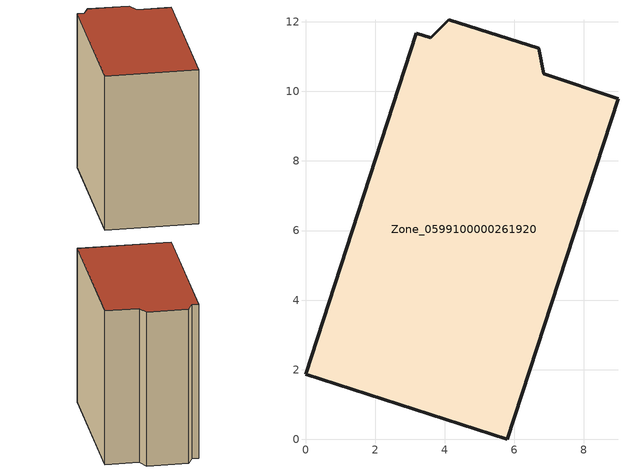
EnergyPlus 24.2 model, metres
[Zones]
Zone_0599100000261920
 floor ground (C_G): 4.12,12.06 6.7,11.24 6.85,10.5 8.98,9.79 5.79,0 0,1.87 3.19,11.67 3.6,11.54 z0
 wall outside (C_F): 3.6,11.54 3.19,11.67 0,1.87 5.79,0 8.98,9.79 6.85,10.5 6.7,11.24 4.12,12.06 3.6,11.54 z0:10.68
 roof outside (C_R): 6.7,11.24 4.12,12.06 3.6,11.54 3.19,11.67 0,1.87 5.79,0 8.98,9.79 6.85,10.5 z10.68
[BUILDING]
Pand.0599100000261920: North Axis=0; Terrain=City; Loads Convergence Tolerance Value=0.04; Temperature Convergence Tolerance Value=0.4; Solar Distribution=FullExterior; Maximum Number of Warmup Days=25; Minimum Number of Warmup Days=1
[Site:Location]
Rotterdam.The.Hague.AP_ZH_NLD Design_Conditions: Latitude=51.96; Longitude=4.45; Time Zone=1; Elevation=-4.5
[SITE:GROUNDTEMPERATURE:BUILDINGSURFACE]
18, 18, 18, 18, 18, 18, 18, 18, 18, 18, 18, 18
[MATERIAL] Thermal Absorptance=0.9; Solar Absorptance=0.7; Visible Absorptance=0.7
Name | Roughness | Thickness | Conductivity | Density | Specific Heat
G.TI.1946 | MediumSmooth | 0.15 | 1 | 540 | 1210
F.TI.1946 | Rough | 0.3 | 0.857143 | 1920 | 840
R.TI.1946 | MediumRough | 0.2 | 0.1 | 1500 | 1000
[CONSTRUCTION]
C_G: G.TI.1946
C_F: F.TI.1946
C_R: R.TI.1946
[ZONE]
Zone_0599100000261920: Type=1; Multiplier=1; Ceiling Height=Autocalculate; Volume=Autocalculate; Floor Area=autocalculate; Part of Total Floor Area=Yes
[ZONEINFILTRATION:DESIGNFLOWRATE]
Infil_Zone_0599100000261920: Zone or ZoneList or Space or SpaceList=Zone_0599100000261920; Schedule=AlwaysOn; Design Flow Rate Calculation Method=Flow/Area; Flow Rate per Floor Area=0.003; Constant Term Coefficient=1; Temperature Term Coefficient=0; Velocity Term Coefficient=0; Velocity Squared Term Coefficient=0
[HVACTEMPLATE:ZONE:IDEALLOADSAIRSYSTEM]
Zone_0599100000261920: Maximum Heating Supply Air Temperature=50; Minimum Cooling Supply Air Temperature=13; Maximum Heating Supply Air Humidity Ratio=0.0156; Minimum Cooling Supply Air Humidity Ratio=0.0077; Heating Limit=NoLimit; Cooling Limit=NoLimit; Dehumidification Control Type=ConstantSensibleHeatRatio; Cooling Sensible Heat Ratio=0.7; Dehumidification Setpoint=60; Humidification Control Type=None; Humidification Setpoint=30; Outdoor Air Method=None; Outdoor Air Flow Rate per Person=0.00944; Outdoor Air Flow Rate per Zone Floor Area=0; Outdoor Air Flow Rate per Zone=0; Demand Controlled Ventilation Type=None; Outdoor Air Economizer Type=NoEconomizer; Heat Recovery Type=None; Sensible Heat Recovery Effectiveness=0.7; Latent Heat Recovery Effectiveness=0.65
[ZONECONTROL:THERMOSTAT]
ThermostatControl_Zone_0599100000261920: Zone or ZoneList=Zone_0599100000261920; Control Type Schedule=DualSetpointControlType; Control 1=Thermostat_Zone_0599100000261920; Temperature Difference Between Cutout And Setpoint=0
[THERMOSTATSETPOINT:DUALSETPOINT]
Thermostat_Zone_0599100000261920: Heating Setpoint Temperature Schedule=HeatingSetpoint_Zone_0599100000261920; Cooling Setpoint Temperature Schedule=CoolingSetpoint_Zone_0599100000261920
[SCHEDULE:COMPACT]
HeatingSetpoint_Zone_0599100000261920: Through: 12/31, For: AllDays, Until: 24:00, 21
CoolingSetpoint_Zone_0599100000261920: Through: 12/31, For: AllDays, Until: 24:00, 24
DualSetpointControlType: Through: 12/31, For: AllDays, Until: 24:00, 4
AlwaysOn: Through: 12/31, For: AllDays, Until: 24:00, 1
